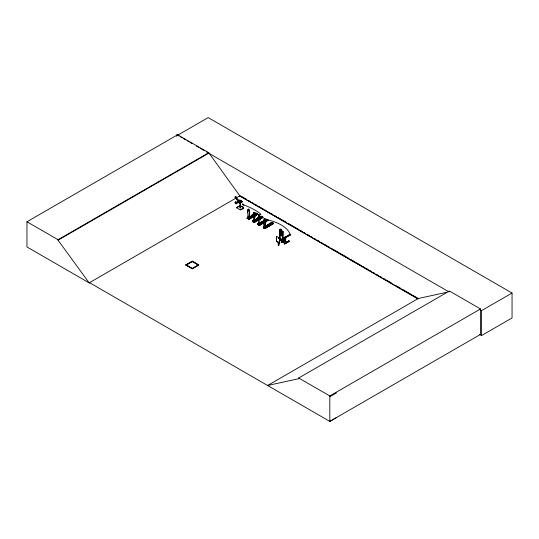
<?xml version="1.0" encoding="UTF-8"?>
<svg xmlns="http://www.w3.org/2000/svg" width="539" height="539" viewBox="0 0 539 539"><rect width="100%" height="100%" fill="white"/><g stroke="black" fill="none" stroke-linecap="round" stroke-linejoin="round"><path stroke-width="0.81" d="M238.851 202.3L239.363 202.408L239.046 201.815M279.579 229.587L279.546 239.538L279.862 239.72L279.714 229.506L282.753 231.824L282.753 235.119M279.68 239.464L279.714 229.506M279.997 239.646L280.01 234.667M239.235 202.57L239.329 201.95L240.131 202.408C240.502 203.951 238.171 201.613 240.131 202.981M239.329 202.523L239.329 201.95M240.037 203.035L240.131 202.408M249.072 218.268L249.294 213.592A1.529 0.889 59.5 0 0 249.072 211.504L249.072 210.156A0.761 0.445 59.5 0 0 248.526 209.226A0.761 0.445 59.5 0 0 247.98 209.543L247.98 210.89A1.529 0.889 59.5 0 0 247.751 212.723L247.819 212.683A1.529 0.889 59.5 0 1 248.048 210.85L248.048 209.503A0.761 0.445 59.5 0 1 248.594 209.186A0.761 0.445 59.5 0 1 249.139 210.116L249.139 211.463A1.529 0.889 59.5 0 1 249.362 213.552L249.139 218.234L247.927 217.648L248.257 217.534L248.209 218.706L248.021 217.062L247.138 217.588L247.138 218.234L248.897 219.38L257.581 214.259L248.647 219.232L248.775 218.511L249.658 217.992L248.647 218.436L248.647 218.955L247.266 218.174L248.149 217.136M253.229 220.431L253.653 221.852L253.728 220.714L253.229 220.431L254.576 221.374L254.806 216.698A1.529 0.889 59.5 0 0 254.576 214.61L254.576 213.262A0.761 0.445 59.5 0 0 254.031 212.332A0.761 0.445 59.5 0 0 253.485 212.642L253.424 212.683A0.761 0.445 59.5 0 1 253.97 212.366A0.761 0.445 59.5 0 1 254.509 213.303L254.509 214.643A1.529 0.889 59.5 0 1 254.738 216.732L254.509 221.414L253.37 220.761L253.909 220.417M259.596 224.345L259.886 219.629A1.529 0.889 59.5 0 0 259.663 217.54M265.215 227.593L265.444 222.917A1.529 0.889 59.5 0 0 265.215 220.828L265.282 219.44A0.761 0.445 59.5 0 0 264.737 218.511A0.761 0.445 59.5 0 0 264.191 218.827L264.123 220.208A1.529 0.889 59.5 0 0 263.901 222.041L264.157 227.188M265.215 220.828L265.282 220.788A1.529 0.889 59.5 0 1 265.511 222.876L265.282 227.552L263.854 226.656M247.765 217.574L248.546 217.392L247.785 217.291L247.711 218.423L248.284 218.659M253.195 220.619C253.943 221.239 253.391 220.181 253.842 220.714M258.316 223.604L258.781 223.611M263.921 226.885L265.808 227.963L265.68 227.242L264.797 228.28L263.416 227.498L264.292 226.461C264.413 229.627 264.555 226.232 264.056 226.885M248.486 217.581C248.277 216.995 247.785 218.133 248.034 217.513M248.075 217.81L248.095 217.46M253.512 220.95L253.465 220.208L253.626 220.882M258.585 223.914L258.545 223.139L257.662 223.658L257.662 224.312L257.891 224.601L263.76 221.084M258.814 223.375L259.077 223.624L258.275 223.55M264.218 227.128L264.689 226.73M264.696 226.852L263.935 226.609L263.854 227.748M263.841 221.886L263.086 221.455L263.827 221.381M268.692 224.884L269.554 224.669M236.183 198.507A1.017 0.586 60 0 1 235.193 197.375A1.017 0.586 60 0 1 235.839 196.722A1.017 0.586 60 0 1 236.608 198.076L238.959 201.539L236.52 198.13A1.017 0.586 60 0 0 235.752 196.769A1.017 0.586 60 0 0 235.105 197.429A1.017 0.586 60 0 0 236.095 198.554L238.642 201.862L236.264 198.493M264.272 227.06L264.467 226.589M279.573 238.817L280.051 238.851L280.051 239.68L279.512 238.743L279.512 239.579L282.753 241.445L282.901 231.352L282.928 241.344L279.869 239.579L282.571 240.926M258.673 223.213L257.79 224.251L259.171 225.032L260.054 223.995L260.182 224.716L258.491 223.577L258.653 223.874M263.975 227.027L264.629 226.818M281.068 231.952L282.065 231.42L281.392 232.444L282.045 234.297L281.176 232.578C280.738 234.249 279.573 232.929 280.954 232.181L280.287 230.396L281.129 231.952M279.923 234.66L279.566 229.985L279.862 234.708L282.355 236.149L282.719 235.092M248.452 217.581L248.075 217.729M258.774 223.752L258.235 223.409M253.047 215.263L252.616 215.708L253.189 215.735M258.053 218.45L258.504 218.996M268.712 224.81C269.891 223.638 269.601 226.077 268.692 224.776M242.981 204.571C241.876 205.507 242.712 202.947 243.19 204.052M243.608 205.089C244.74 203.237 242.072 205.211 243.608 205.089A10.335 1.476 27.3 0 1 257.844 211.854A10.335 1.476 27.3 0 1 256.78 213.902M238.555 201.909L238.959 201.539M258.053 218.558L258.491 218.302M279.532 230.005L280.63 230.16M247.152 218.322L247.576 218.639L256.126 213.303L254.772 214.36M254.96 215.142C261.489 214.643 252.057 211.578 257.467 214.124L248.789 219.238M256.146 213.383L255.688 213.208M256.126 213.363L255.809 213.121L254.233 214.05M248.472 219.063L253.532 216.072M253.593 220.276L252.71 221.32L254.091 222.102L254.091 221.576L255.102 221.131L254.219 221.65L254.091 222.378L263.025 217.399L254.327 222.519L252.447 221.455L252.582 220.727L253.465 220.208M258.376 218.052L252.596 221.462M261.132 216.355L262.891 217.183L261.253 216.26L259.677 217.19L261.253 216.328M252.778 221.65L258.808 218.369L253 221.785M261.57 216.442L252.683 221.603L258.45 218.174M258.255 219.642L253.775 222.196L258.37 219.777M262.891 217.183L259.67 218.773M259.023 223.389L257.676 224.399M266.246 219.306L267.991 220.195L258.861 225.147L264.043 222.068M257.979 224.561L262.85 221.549M259.697 223.112L266.65 219.373L264.575 220.862M267.89 220.222L267.573 220.047M267.856 220.208L259.407 225.457L268.078 220.336M273.59 223.24L264.696 228.502L273.724 223.577L271.872 222.553M264.292 226.461L263.288 226.906L263.477 227.829L272.256 222.688L263.369 227.768L263.719 227.963L271.683 223.267M264.622 228.381L273.596 223.362L271.952 222.445L263.295 227.64M273.596 223.362L264.939 228.563M273.192 223.287L264.797 228.28M240.441 201.977L238.797 202.576L242.126 201.754L241.384 201.33L238.797 202.576L240.441 201.721L239.99 201.721M252.616 215.607L253.189 215.843A1.529 0.889 59.5 0 1 253.424 214.03L253.485 213.99A1.529 0.889 59.5 0 0 253.263 215.822L253.418 221.003M251.794 215.357C257.42 219.023 247.866 213.08 253.768 215.58M254.927 213.511C259.751 215.627 252.589 213.767 255.809 212.993M247.003 218.315L252.919 214.825M253.047 215.048L247.347 218.524M254.455 214.178L255.931 213.343M247.542 218.625L252.643 215.654M253.263 215.822L253.492 215.304M253.519 215.991L248.331 219.056L248.654 219.245M249.267 218.76L257.447 213.916M258.275 218.8A1.529 0.889 59.5 0 1 258.504 216.961L258.572 215.58A0.761 0.445 59.5 0 1 259.118 215.263A0.761 0.445 59.5 0 1 259.663 216.193L259.596 217.581A1.529 0.889 59.5 0 1 259.818 219.669L259.886 219.629M258.504 216.961L258.572 215.58M259.663 216.193L259.596 216.233A0.761 0.445 59.5 0 0 259.05 215.304A0.761 0.445 59.5 0 0 258.504 215.62M258.329 219.245L257.238 218.625L258.12 218.106M260.371 216.651C265.195 218.773 258.033 216.914 261.253 216.132M252.447 221.455L258.356 217.965M259.892 217.318L261.341 216.469M252.804 221.67L258.693 218.228M260.034 217.406L261.482 216.55M253.775 222.196L258.235 219.562M259.683 218.706L262.574 217.001M259.771 218.915L262.891 217.055M254.004 222.344L262.789 217.291M265.282 219.44L265.215 219.481A0.761 0.445 59.5 0 0 264.669 218.551A0.761 0.445 59.5 0 0 264.123 218.861M264.123 220.208L264.191 218.827M259.037 223.416L258.309 223.368L258.235 224.5M262.318 221.435C267.128 223.692 259.953 221.414 263.2 221.044M267.971 219.993C267.371 221.435 264.049 219.562 266.333 219.063M259.845 223.119L266.347 219.279M264.979 220.256L266.67 219.461L265.222 220.31M265.08 220.303L266.65 219.373M257.992 224.574L263.052 221.59M258.08 224.716L263.167 221.724L263.841 221.785M258.814 223.645L258.733 224.783L258.808 223.496M259.427 225.45L259.299 224.588L260.182 224.069M263.901 222.041L263.969 222.001A1.529 0.889 59.5 0 1 264.191 220.168M265.491 221.212L267.654 219.939M266.536 219.467L267.971 220.121L265.619 221.509L266.502 220.855L264.865 219.932M264.359 222.25L259.212 225.342M267.944 224.675C272.768 226.798 265.606 224.938 268.826 224.157L270.457 225.214L268.826 224.157M269.608 223.698C274.432 225.814 267.27 223.954 270.49 223.18L272.121 224.231L270.49 223.18M271.077 222.829C275.901 224.952 268.739 223.092 271.952 222.311M271.959 222.506L263.194 227.667L265.013 228.684M263.403 227.781L272.276 222.62M264.696 228.502L265.808 227.31M264.474 228.374L273.28 223.18M89.555 282.685L89.204 282.894L26.95 246.95L26.95 221.765L177.627 134.77L208.734 152.726L239.842 195.873L417.941 298.7M177.627 134.77L177.627 135.235L208.182 117.596L512.05 293.034L512.05 317.963L481.495 335.602L479.312 334.335M26.95 221.765L58.057 239.72L208.734 152.726M336.417 417.644L329.821 421.404L89.514 282.665L89.157 282.867L58.057 240.185L208.734 153.191M89.157 282.867L240.192 195.67M236.176 202.394L236.183 202.24A1.017 0.586 60 0 0 235.193 202.226A1.017 0.586 60 0 0 235.839 203.627A1.017 0.586 60 0 0 236.608 203.156L238.925 202.421L238.609 201.734L236.095 202.287A1.017 0.586 60 0 0 235.105 202.273A1.017 0.586 60 0 0 235.752 203.681A1.017 0.586 60 0 0 236.52 203.21L236.587 203.035M238.797 201.303L238.797 200.03L239.181 201.768L239.181 200.885L240.394 201.02L240.441 208L239.99 208L239.99 201.977M239.99 201.303L239.99 200.42L240.482 200.137L241.202 200.548L241.202 201.431M238.925 202.421L238.609 201.734M240.394 201.02L239.902 201.303L239.902 202.186M239.99 200.42L241.202 200.548M239.201 201.903L239.289 202.475M239.201 202.213L239.653 202.368M240.172 205.777L236.668 207.805L240.172 209.88C248.748 207.838 238.73 203.648 236.668 207.859M243.682 207.805L240.172 209.88M185.807 264.885L192.288 261.146L198.763 264.885L192.288 268.833L185.807 264.885L192.288 268.624L198.763 264.885M185.807 265.094L192.288 261.354L198.763 265.094M192.288 261.563L186.171 265.094L192.288 268.415L198.406 265.094L192.288 261.563L192.288 261.146M258.511 223.725L258.518 223.638M281.654 229.567L280.63 228.934L280.63 230.241L280.098 230.348L280.098 232.632L280.63 233.926L281.621 234.499L282.153 233.818L281.695 229.547M281.654 230.793L282.753 231.824M282.584 234.499L282.389 241.236L282.449 231.251L282.901 231.352M276.399 236.264L276.467 241.216L279.707 243.082L279.707 238.097L276.399 236.264L276.399 241.256L279.707 243.082M279.862 234.708L282.389 236.129M278.191 237.935L279.182 237.726L278.508 238.117M278.232 237.962L278.865 237.598L278.865 238.218M279.707 238.097L279.64 243.123M285.03 236.857C285.785 236.432 284.417 240.104 285.03 241.014M281.223 239.626L290.393 234.33L290.393 234.957L281.223 240.044M283.298 238.844L290.231 234.842M283.379 239.215L285.717 238.07L281.446 240.798L281.223 239.424L281.223 240.67M283.393 239.235L285.549 237.989M285.704 238.258L281.385 240.751L285.535 238.177M285.663 239.612L281.513 242.186L281.432 241.432M281.345 241.479L285.838 239.094L281.513 241.593L281.526 242.206M281.345 242.105L282.793 241.263M285.367 236.857C285.845 246.377 285.448 240.327 285.724 237.066M288.911 240.879L284.585 243.352L284.585 243.972L289.079 241.587L288.897 240.859L289.079 241.587M284.747 243.46L289.079 240.96M284.585 243.972L288.911 241.472M267.263 385.695L418.298 298.491L446.124 292.441M267.613 385.486L298.721 378.722L298.721 378.001L449.398 291.006L480.505 308.962L480.505 334.409L329.821 421.404L329.821 395.956L480.505 308.962M449.398 291.727L449.048 291.936L206.565 151.937M480.054 309.837L481.495 310.673L512.05 293.034M329.821 396.684L336.417 392.924M253.317 215.809L253.546 215.378M258.134 218.497L258.491 218.403M269.46 225.134L269.641 224.628M242.126 201.754L239.02 202.704L240.711 201.721L242.126 201.754L238.797 202.576M236.493 203.082L238.838 202.469M253.047 215.162L252.548 215.459M269.338 225.059L268.712 224.857M239.99 207.744L240.441 207.744M258.504 218.888L258.06 218.746M253.317 220.667L253.546 220.626M241 201.815L242.126 202.017L241.021 201.384M263.827 221.273L263.14 221.677M239.02 201.438L239.02 200.164L239.922 200.488L238.797 200.03L239.592 201.33M265.451 219.589L267.088 220.512M264.865 220.06L266.502 220.855M259.448 217.823L260.539 218.571L259.448 217.958M265.619 221.374L263.982 220.579M257.238 218.497L258.329 219.117M247.711 217.332L248.209 217.615M248.567 218.025L249.658 218.639L249.658 217.992M259.663 224.305L258.504 223.732L258.343 218.76A1.529 0.889 59.5 0 1 258.572 216.927M258.309 224.453L258.814 224.736M263.935 227.701L264.433 227.984M257.662 224.312L259.299 225.235L258.983 225.053M177.627 135.235L179.076 136.071M180.525 136.906L181.973 137.741M183.415 138.577L185.584 139.83M187.033 140.666L188.482 141.501M189.93 142.336L192.1 143.59M196.439 146.096L198.608 147.349M200.057 148.185L204.396 150.684M241.647 196.506L246.734 199.443M248.189 200.286L250.372 201.546M251.821 202.381L253.276 203.223M254.731 204.059L256.914 205.319M258.37 206.161L259.818 207.003M261.274 207.838L263.456 209.098M264.912 209.941L266.36 210.776M268.543 212.036L269.999 212.878M271.454 213.713L272.902 214.556M275.085 215.816L276.541 216.651M277.996 217.493L285.993 222.108M288.17 223.368L292.536 225.888M293.984 226.724L299.078 229.661M300.526 230.503L302.709 231.763M304.164 232.599L305.62 233.441M307.075 234.283L309.251 235.536M310.707 236.378L312.162 237.221M314.338 238.474L315.793 239.316M317.249 240.158L319.432 241.418M320.887 242.254L322.335 243.096M323.791 243.931L325.974 245.191M327.429 246.033L328.878 246.869M331.061 248.129L332.516 248.971M333.971 249.806L339.058 252.744M340.513 253.586L348.511 258.201M349.959 259.043L355.053 261.981M356.501 262.816L361.595 265.761M363.043 266.596L365.226 267.856M366.682 268.698L368.137 269.534M369.592 270.376L371.769 271.636M373.224 272.471L374.679 273.313M376.855 274.573L378.311 275.409M379.766 276.251L381.221 277.086M383.404 278.346L384.853 279.189M386.308 280.024L391.395 282.968M396.488 285.906L400.848 288.419M402.303 289.261L411.028 294.294M412.476 295.136L417.57 298.074M239.363 195.805L418.048 298.97M239.181 200.885L240.711 201.721L240.711 200.838M239.242 201.997L240.044 202.462M290.393 234.33L281.223 239.424L290.231 234.249L290.393 234.957M240.172 205.831L243.682 207.859M285.569 237.173L285.421 241.843M281.533 239.397L281.58 240.461M285.03 241.634L283.77 240.913L283.77 240.286L286.829 242.051L286.829 242.678L285.212 241.742L285.212 236.756M281.446 239.761L281.803 239.552L281.803 240.589M281.419 241.351L284.855 243.406L281.345 241.378M298.721 378.001L329.821 395.956M239.02 200.164L239.922 200.744M247.987 217.641L247.819 212.683M258.572 223.786L258.545 223.139M264.157 226.926L264.171 226.387M264.198 226.953L263.969 222.001M481.495 310.673L481.495 335.602M284.841 243.325L284.76 244.079M279.135 241.91L279.135 245.232M278.508 242.274L278.508 245.595M278.232 242.119L278.232 245.44M265.68 227.242L265.68 227.761M260.054 223.995L260.054 224.514M255.102 221.131L255.102 221.778M254.974 221.057L254.974 221.576M253.485 212.642L253.424 214.03M253.148 220.478L253.148 221.569M249.53 217.918L249.53 218.436M248.021 217.062L248.021 217.716M239.673 200.602L239.673 201.485M192.288 268.415L192.288 268.833M176.408 134.676L176.408 136.327M58.057 239.72L58.057 240.185M267.768 219.872A43.005 20.084 -0.9 0 1 290.218 234.849M238.561 201.283A0.889 0.512 60 0 1 239.424 201.505A0.889 0.512 60 0 1 239.66 202.63A0.889 0.512 60 0 1 238.797 202.408M238.507 201.802A0.889 0.512 60 0 1 238.501 201.424M238.844 201.512L239.363 202.004L238.844 201.512M282.571 240.306L282.928 240.509L282.571 240.306M255.978 214.778L254.341 213.855L255.978 214.778M261.422 217.924L259.785 217.001L261.422 217.924M281.446 229.688L280.806 229.324L281.446 230.099L281.446 229.688M281.621 231.224L280.63 230.652L280.63 232.942L281.621 233.515L281.621 231.224M286.654 242.159L283.595 240.387L283.595 241.014L286.654 242.779L286.654 242.159M238.258 201.727A0.889 0.512 60 0 0 239.208 202.9A0.889 0.512 60 0 0 239.195 201.633A0.889 0.512 60 0 0 238.258 201.727"/></g></svg>
